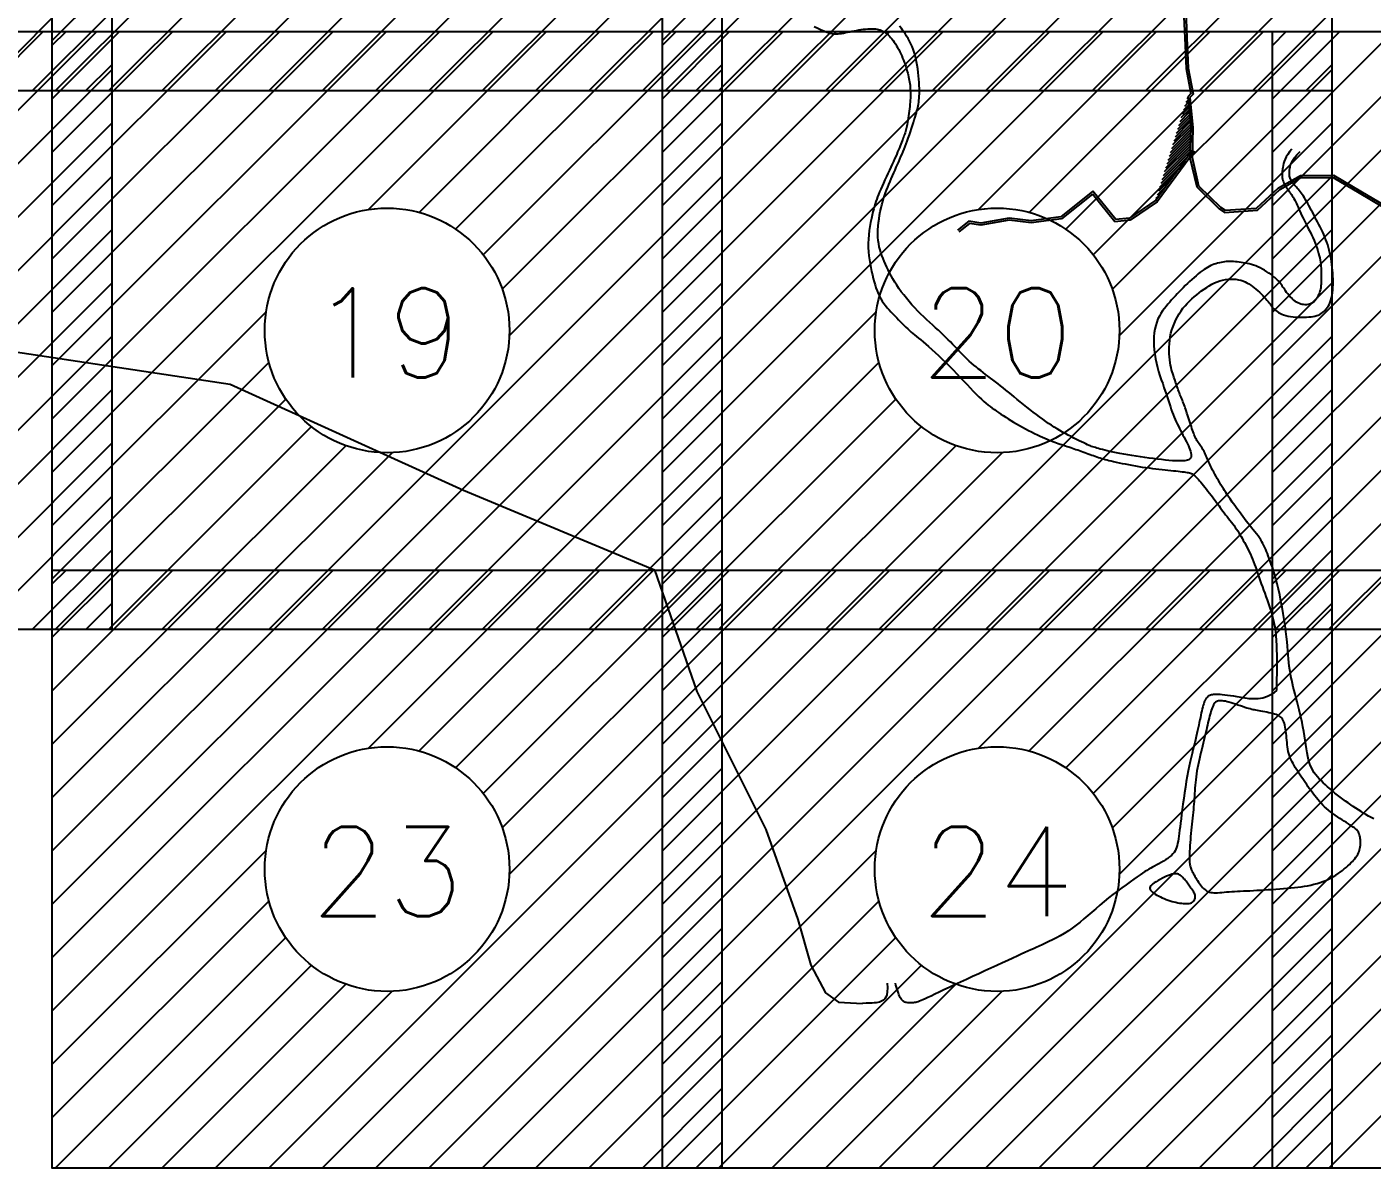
# Model space of a CAD drawing. Header units: metres. Extents: x 511708 to 512549, y 196282 to 196876.
# Drawn here: x 512455.61 to 512500.42, y 196441.9 to 196479.93 of the extents above; entities that cross this region are included whole.
import ezdxf
from ezdxf.enums import TextEntityAlignment as Align

# ---------------------------------------------------------------- set-up
doc = ezdxf.new("R2010")
doc.units = ezdxf.units.M
doc.header["$MEASUREMENT"] = 0
doc.layers.get('0').update_dxf_attribs({"linetype": 'CONTINUOUS'})
doc.layers.add('GRID', color=7, linetype='CONTINUOUS')
doc.styles.get("Standard").update_dxf_attribs({"font": 'Simplex.shx'})

msp = doc.modelspace()

# ---------------------------------------------------------------- hatches: boundary and pattern name
at = {"ltscale": 30}
h = msp.add_hatch(dxfattribs=at)
h.set_pattern_fill('LINE', color=2, scale=0.396, angle=45, style=0)
h.set_pattern_definition([(45, (510676.5057, 194362.4543), (-0.88904536, 0.88904536), [])])
edge = h.paths.add_edge_path(flags=16)
edge.add_arc((512447.286, 196487.76), 4.076, 0, 360)
h.paths.add_polyline_path([(512436.135, 196497.723), (512458.437, 196497.723), (512458.437, 196477.797), (512436.135, 196477.797)])
h = msp.add_hatch(dxfattribs=at)
h.set_pattern_fill('LINE', color=2, scale=0.396, angle=45, style=0)
h.set_pattern_definition([(45, (510696.8274, 194362.4543), (-0.88904536, 0.88904536), [])])
edge = h.paths.add_edge_path(flags=16)
edge.add_arc((512467.608, 196487.76), 4.076, 0, 360)
h.paths.add_polyline_path([(512456.457, 196497.723), (512478.759, 196497.723), (512478.759, 196477.797), (512456.457, 196477.797)])
h = msp.add_hatch(dxfattribs=at)
h.set_pattern_fill('LINE', color=2, scale=0.396, angle=45, style=0)
h.set_pattern_definition([(45, (510717.149, 194362.4543), (-0.88904536, 0.88904536), [])])
edge = h.paths.add_edge_path(flags=16)
edge.add_arc((512487.929, 196487.76), 4.076, 0, 360)
h.paths.add_polyline_path([(512476.779, 196497.723), (512499.08, 196497.723), (512499.08, 196477.797), (512476.779, 196477.797)])
h = msp.add_hatch(dxfattribs=at)
h.set_pattern_fill('LINE', color=2, scale=0.396, angle=45, style=0)
h.set_pattern_definition([(45, (510676.5057, 194344.508), (-0.88904536, 0.88904536), [])])
edge = h.paths.add_edge_path(flags=16)
edge.add_arc((512447.286, 196469.814), 4.076, 0, 360)
h.paths.add_polyline_path([(512436.135, 196479.777), (512458.437, 196479.777), (512458.437, 196459.851), (512436.135, 196459.851)])
h = msp.add_hatch(dxfattribs=at)
h.set_pattern_fill('LINE', color=2, scale=0.396, angle=45, style=0)
h.set_pattern_definition([(45, (510696.8274, 194344.508), (-0.88904536, 0.88904536), [])])
edge = h.paths.add_edge_path(flags=16)
edge.add_arc((512467.608, 196469.814), 4.076, 0, 360)
h.paths.add_polyline_path([(512456.457, 196479.777), (512478.759, 196479.777), (512478.759, 196459.851), (512456.457, 196459.851)])
h = msp.add_hatch(dxfattribs=at)
h.set_pattern_fill('LINE', color=2, scale=0.396, angle=45, style=0)
h.set_pattern_definition([(45, (510717.149, 194344.508), (-0.88904536, 0.88904536), [])])
edge = h.paths.add_edge_path(flags=16)
edge.add_arc((512487.929, 196469.814), 4.076, 0, 360)
h.paths.add_polyline_path([(512476.779, 196479.777), (512499.08, 196479.777), (512499.08, 196459.851), (512476.779, 196459.851)])
h = msp.add_hatch(dxfattribs=at)
h.set_pattern_fill('LINE', color=2, scale=0.396, angle=45, style=0)
h.set_pattern_definition([(45, (510737.4706, 194344.508), (-0.88904536, 0.88904536), [])])
edge = h.paths.add_edge_path(flags=16)
edge.add_arc((512508.251, 196469.814), 4.076, 0, 360)
h.paths.add_polyline_path([(512497.1, 196479.777), (512519.402, 196479.777), (512519.402, 196459.851), (512497.1, 196459.851)])
h = msp.add_hatch(dxfattribs=at)
h.set_pattern_fill('LINE', color=3, scale=0.0198, angle=45, style=0)
h.set_pattern_definition([(45, (510615.54085, 194398.34667), (-0.0444522678, 0.0444522678), [])])
edge = h.paths.add_edge_path()
edge.add_line((512494.278, 196477.598), (512494.385, 196476.572))
edge.add_line((512494.385, 196476.572), (512494.354, 196475.568))
edge.add_line((512494.447, 196475.828), (512493.215, 196474.151))
h = msp.add_hatch(dxfattribs=at)
h.set_pattern_fill('LINE', color=2, scale=0.396, angle=45, style=0)
h.set_pattern_definition([(45, (510696.8274, 194326.5618), (-0.88904536, 0.88904536), [])])
edge = h.paths.add_edge_path(flags=16)
edge.add_arc((512467.608, 196451.868), 4.076, 0, 360)
h.paths.add_polyline_path([(512456.457, 196461.831), (512478.759, 196461.831), (512478.759, 196441.905), (512456.457, 196441.905)])
h = msp.add_hatch(dxfattribs=at)
h.set_pattern_fill('LINE', color=2, scale=0.396, angle=45, style=0)
h.set_pattern_definition([(45, (510717.149, 194326.5618), (-0.88904536, 0.88904536), [])])
edge = h.paths.add_edge_path(flags=16)
edge.add_arc((512487.929, 196451.868), 4.076, 0, 360)
h.paths.add_polyline_path([(512476.779, 196461.831), (512499.08, 196461.831), (512499.08, 196441.905), (512476.779, 196441.905)])
h = msp.add_hatch(dxfattribs=at)
h.set_pattern_fill('LINE', color=2, scale=0.396, angle=45, style=0)
h.set_pattern_definition([(45, (510737.4706, 194326.5618), (-0.88904536, 0.88904536), [])])
edge = h.paths.add_edge_path(flags=16)
edge.add_arc((512508.251, 196451.868), 4.076, 0, 360)
h.paths.add_polyline_path([(512497.1, 196461.831), (512519.402, 196461.831), (512519.402, 196441.905), (512497.1, 196441.905)])

# ---------------------------------------------------------------- linework, layer by layer
at = {"color": 3}
for p, q in [((512494.142, 196480.497), (512494.184, 196479.559)), ((512494.211, 196480.501), (512494.254, 196479.562)), ((512494.184, 196479.559), (512494.227, 196478.543)), ((512494.254, 196479.562), (512494.296, 196478.551)), ((512494.227, 196478.543), (512494.385, 196477.705)), ((512494.296, 196478.551), (512494.46, 196477.682)), ((512494.385, 196477.705), (512494.278, 196477.598)), ((512494.278, 196477.598), (512494.385, 196476.572)), ((512494.46, 196477.682), (512494.351, 196477.573)), ((512494.351, 196477.573), (512494.454, 196476.575)), ((512494.385, 196476.572), (512494.354, 196475.568)), ((512494.454, 196476.575), (512494.424, 196475.575)), ((512494.447, 196475.828, 0.04), (512493.215, 196474.151, 0.04)), ((512494.503, 196475.787, 0.04), (512493.264, 196474.101, 0.04)), ((512494.354, 196475.568), (512494.579, 196474.596)), ((512494.424, 196475.575), (512494.642, 196474.631)), ((512497.305, 196474.567), (512498.03, 196474.981)), ((512497.347, 196474.511), (512498.073, 196474.926)), ((512498.03, 196474.981), (512499.14, 196474.985)), ((512498.03, 196474.912), (512499.121, 196474.916)), ((512498.338, 196475.158), (512498.338, 196475.158)), ((512498.372, 196475.098), (512498.372, 196475.098)), ((512499.121, 196474.916), (512499.994, 196474.401)), ((512499.14, 196474.985), (512500.029, 196474.46)), ((512491.118, 196474.456, 0.04), (512490.048, 196473.598, 0.04)), ((512491.108, 196474.359, 0.04), (512490.077, 196473.532, 0.04)), ((512491.853, 196473.433, 0.04), (512491.108, 196474.359, 0.04)), ((512491.883, 196473.506, 0.04), (512491.118, 196474.456, 0.04)), ((512494.579, 196474.596), (512495.327, 196473.868)), ((512494.642, 196474.631), (512495.371, 196473.922)), ((512496.574, 196473.894), (512497.305, 196474.567)), ((512496.603, 196473.827), (512497.347, 196474.511)), ((512499.994, 196474.401), (512500.807, 196473.916)), ((512500.029, 196474.46), (512500.843, 196473.976)), ((512493.215, 196474.151, 0.04), (512492.339, 196473.56, 0.04)), ((512493.264, 196474.101, 0.04), (512492.364, 196473.493, 0.04)), ((512495.327, 196473.868), (512495.503, 196473.748)), ((512495.371, 196473.922), (512495.522, 196473.819)), ((512495.522, 196473.819), (512496.574, 196473.894)), ((512486.984, 196473.451, 0.04), (512486.615, 196473.159, 0.04)), ((512487.386, 196473.394, 0.04), (512486.984, 196473.451, 0.04)), ((512488.332, 196473.555, 0.04), (512487.386, 196473.394, 0.04)), ((512488.334, 196473.485, 0.04), (512487.387, 196473.324, 0.04)), ((512489.062, 196473.468, 0.04), (512488.332, 196473.555, 0.04)), ((512489.062, 196473.398, 0.04), (512488.334, 196473.485, 0.04)), ((512490.048, 196473.598, 0.04), (512489.062, 196473.468, 0.04)), ((512490.077, 196473.532, 0.04), (512489.062, 196473.398, 0.04)), ((512492.364, 196473.493, 0.04), (512491.853, 196473.433, 0.04)), ((512492.339, 196473.56, 0.04), (512491.883, 196473.506, 0.04)), ((512495.503, 196473.748), (512496.603, 196473.827)), ((512487.004, 196473.378, 0.04), (512486.658, 196473.104, 0.04)), ((512487.387, 196473.324, 0.04), (512487.004, 196473.378, 0.04))]:
    msp.add_line(p, q, dxfattribs=at)
at = {"color": 5, "linetype": 'Continuous', "lineweight": -3}
for points in [[(512436.135, 196497.723), (512458.437, 196497.723), (512458.437, 196477.797), (512436.135, 196477.797)], [(512456.457, 196497.723), (512478.759, 196497.723), (512478.759, 196477.797), (512456.457, 196477.797)], [(512476.779, 196497.723), (512499.08, 196497.723), (512499.08, 196477.797), (512476.779, 196477.797)], [(512436.135, 196479.777), (512458.437, 196479.777), (512458.437, 196459.851), (512436.135, 196459.851)], [(512456.457, 196479.777), (512478.759, 196479.777), (512478.759, 196459.851), (512456.457, 196459.851)], [(512476.779, 196479.777), (512499.08, 196479.777), (512499.08, 196459.851), (512476.779, 196459.851)], [(512497.1, 196479.777), (512519.402, 196479.777), (512519.402, 196459.851), (512497.1, 196459.851)], [(512456.457, 196461.831), (512478.759, 196461.831), (512478.759, 196441.905), (512456.457, 196441.905)], [(512476.779, 196461.831), (512499.08, 196461.831), (512499.08, 196441.905), (512476.779, 196441.905)], [(512497.1, 196461.831), (512519.402, 196461.831), (512519.402, 196441.905), (512497.1, 196441.905)]]:
    msp.add_lwpolyline(points, close=True, dxfattribs=at)
at = {"color": 42, "ltscale": 30}
for points in [[(512481.837, 196479.947), (512481.96, 196479.886), (512482.066, 196479.836), (512482.157, 196479.797), (512482.236, 196479.767), (512482.306, 196479.743), (512482.368, 196479.725), (512482.426, 196479.712), (512482.48, 196479.703), (512482.531, 196479.698), (512482.582, 196479.697), (512482.634, 196479.7), (512482.688, 196479.706), (512482.745, 196479.714), (512482.808, 196479.725), (512482.875, 196479.738), (512482.946, 196479.752), (512483.02, 196479.767), (512483.095, 196479.783), (512483.172, 196479.798), (512483.249, 196479.813), (512483.326, 196479.827), (512483.402, 196479.839), (512483.476, 196479.849), (512483.548, 196479.857), (512483.619, 196479.863), (512483.687, 196479.867), (512483.752, 196479.868), (512483.815, 196479.866), (512483.874, 196479.861), (512483.93, 196479.853), (512483.983, 196479.842), (512484.033, 196479.827), (512484.081, 196479.808), (512484.127, 196479.787), (512484.172, 196479.761), (512484.215, 196479.732), (512484.258, 196479.699), (512484.3, 196479.662), (512484.341, 196479.621), (512484.382, 196479.577), (512484.423, 196479.529), (512484.463, 196479.478), (512484.502, 196479.423), (512484.54, 196479.365), (512484.578, 196479.303), (512484.615, 196479.238), (512484.651, 196479.171), (512484.686, 196479.102), (512484.719, 196479.031), (512484.751, 196478.961), (512484.782, 196478.89), (512484.81, 196478.821), (512484.836, 196478.753), (512484.861, 196478.687), (512484.883, 196478.623), (512484.903, 196478.562), (512484.921, 196478.501), (512484.938, 196478.442), (512484.954, 196478.384), (512484.968, 196478.327), (512484.98, 196478.27), (512484.992, 196478.213), (512485.003, 196478.156), (512485.012, 196478.098), (512485.021, 196478.041), (512485.028, 196477.983), (512485.034, 196477.925), (512485.038, 196477.866), (512485.041, 196477.806), (512485.043, 196477.745), (512485.043, 196477.684), (512485.042, 196477.621), (512485.04, 196477.556), (512485.036, 196477.49), (512485.031, 196477.421), (512485.025, 196477.35), (512485.017, 196477.276), (512485.009, 196477.199), (512484.999, 196477.121), (512484.989, 196477.041), (512484.977, 196476.963), (512484.966, 196476.886), (512484.954, 196476.813), (512484.942, 196476.744), (512484.931, 196476.681), (512484.92, 196476.624), (512484.909, 196476.573), (512484.898, 196476.527), (512484.886, 196476.484), (512484.875, 196476.443), (512484.863, 196476.403), (512484.85, 196476.363), (512484.835, 196476.323), (512484.82, 196476.28), (512484.804, 196476.234), (512484.786, 196476.186), (512484.766, 196476.135), (512484.745, 196476.081), (512484.723, 196476.025), (512484.699, 196475.965), (512484.673, 196475.902), (512484.645, 196475.836), (512484.615, 196475.766), (512484.584, 196475.692), (512484.55, 196475.614), (512484.513, 196475.532), (512484.475, 196475.445), (512484.433, 196475.353), (512484.389, 196475.256), (512484.342, 196475.154), (512484.294, 196475.048), (512484.244, 196474.94), (512484.194, 196474.831), (512484.146, 196474.724), (512484.099, 196474.62), (512484.055, 196474.521), (512484.014, 196474.429), (512483.978, 196474.344), (512483.946, 196474.264), (512483.917, 196474.188), (512483.891, 196474.113), (512483.866, 196474.036), (512483.842, 196473.954), (512483.818, 196473.866), (512483.794, 196473.769), (512483.768, 196473.661), (512483.742, 196473.543), (512483.716, 196473.417), (512483.693, 196473.283), (512483.672, 196473.145), (512483.655, 196473.004), (512483.644, 196472.861), (512483.638, 196472.718), (512483.639, 196472.577), (512483.646, 196472.437), (512483.659, 196472.3), (512483.676, 196472.166), (512483.698, 196472.035), (512483.722, 196471.908), (512483.748, 196471.784), (512483.775, 196471.665), (512483.803, 196471.55), (512483.832, 196471.44), (512483.862, 196471.334), (512483.894, 196471.232), (512483.929, 196471.135), (512483.967, 196471.042), (512484.008, 196470.954), (512484.053, 196470.87), (512484.102, 196470.79), (512484.155, 196470.714), (512484.211, 196470.641), (512484.27, 196470.57), (512484.331, 196470.502), (512484.394, 196470.435), (512484.457, 196470.369), (512484.521, 196470.303), (512484.584, 196470.237), (512484.646, 196470.172), (512484.708, 196470.107), (512484.77, 196470.044), (512484.831, 196469.982), (512484.891, 196469.922), (512484.95, 196469.865), (512485.008, 196469.812), (512485.065, 196469.761), (512485.123, 196469.713), (512485.182, 196469.664), (512485.245, 196469.614), (512485.311, 196469.561), (512485.383, 196469.502), (512485.463, 196469.437), (512485.55, 196469.362), (512485.647, 196469.278), (512485.751, 196469.185), (512485.862, 196469.083), (512485.979, 196468.975), (512486.099, 196468.861), (512486.221, 196468.743), (512486.344, 196468.621), (512486.466, 196468.498), (512486.586, 196468.374), (512486.703, 196468.251), (512486.817, 196468.129), (512486.928, 196468.012), (512487.033, 196467.899), (512487.134, 196467.792), (512487.23, 196467.693), (512487.32, 196467.603), (512487.404, 196467.523), (512487.483, 196467.451), (512487.558, 196467.387), (512487.629, 196467.329), (512487.699, 196467.276), (512487.768, 196467.226), (512487.837, 196467.177), (512487.907, 196467.129), (512487.98, 196467.08), (512488.055, 196467.029), (512488.134, 196466.978), (512488.215, 196466.925), (512488.299, 196466.872), (512488.387, 196466.818), (512488.478, 196466.763), (512488.572, 196466.707), (512488.671, 196466.651), (512488.772, 196466.595), (512488.874, 196466.539), (512488.976, 196466.485), (512489.077, 196466.433), (512489.175, 196466.383), (512489.27, 196466.336), (512489.359, 196466.294), (512489.442, 196466.255), (512489.519, 196466.221), (512489.592, 196466.19), (512489.66, 196466.162), (512489.725, 196466.136), (512489.787, 196466.113), (512489.848, 196466.091), (512489.908, 196466.07), (512489.967, 196466.05), (512490.026, 196466.03), (512490.086, 196466.01), (512490.145, 196465.991), (512490.204, 196465.971), (512490.263, 196465.952), (512490.321, 196465.933), (512490.38, 196465.913), (512490.439, 196465.893), (512490.497, 196465.873), (512490.556, 196465.852), (512490.615, 196465.832), (512490.673, 196465.811), (512490.732, 196465.79), (512490.79, 196465.769), (512490.849, 196465.748), (512490.907, 196465.726), (512490.966, 196465.706), (512491.024, 196465.685), (512491.081, 196465.664), (512491.139, 196465.644), (512491.195, 196465.625), (512491.251, 196465.606), (512491.306, 196465.587), (512491.36, 196465.57), (512491.414, 196465.553), (512491.47, 196465.536), (512491.528, 196465.52), (512491.59, 196465.503), (512491.656, 196465.486), (512491.729, 196465.468), (512491.808, 196465.449), (512491.896, 196465.429), (512491.991, 196465.408), (512492.092, 196465.387), (512492.198, 196465.365), (512492.308, 196465.343), (512492.421, 196465.322), (512492.536, 196465.302), (512492.651, 196465.282), (512492.766, 196465.264), (512492.88, 196465.248), (512492.993, 196465.232), (512493.105, 196465.218), (512493.214, 196465.205), (512493.32, 196465.192), (512493.424, 196465.181), (512493.524, 196465.17), (512493.62, 196465.16), (512493.713, 196465.15), (512493.8, 196465.141), (512493.883, 196465.132), (512493.96, 196465.124), (512494.032, 196465.116), (512494.097, 196465.108), (512494.157, 196465.101), (512494.21, 196465.093), (512494.257, 196465.086), (512494.298, 196465.078), (512494.336, 196465.069), (512494.37, 196465.059), (512494.401, 196465.047), (512494.43, 196465.033), (512494.458, 196465.016), (512494.485, 196464.997), (512494.513, 196464.974), (512494.541, 196464.949), (512494.571, 196464.919), (512494.602, 196464.885), (512494.636, 196464.847), (512494.672, 196464.805), (512494.712, 196464.758), (512494.756, 196464.705), (512494.803, 196464.649), (512494.852, 196464.589), (512494.903, 196464.526), (512494.954, 196464.462), (512495.005, 196464.397), (512495.056, 196464.332), (512495.104, 196464.268), (512495.151, 196464.206), (512495.195, 196464.146), (512495.238, 196464.087), (512495.28, 196464.028), (512495.321, 196463.97), (512495.363, 196463.912), (512495.406, 196463.854), (512495.45, 196463.795), (512495.495, 196463.736), (512495.542, 196463.675), (512495.59, 196463.614), (512495.638, 196463.553), (512495.685, 196463.492), (512495.732, 196463.431), (512495.778, 196463.37), (512495.822, 196463.311), (512495.864, 196463.252), (512495.905, 196463.194), (512495.943, 196463.135), (512495.981, 196463.076), (512496.018, 196463.015), (512496.055, 196462.953), (512496.093, 196462.889), (512496.131, 196462.821), (512496.169, 196462.75), (512496.209, 196462.676), (512496.249, 196462.599), (512496.288, 196462.52), (512496.328, 196462.439), (512496.366, 196462.357), (512496.403, 196462.274), (512496.438, 196462.19), (512496.472, 196462.106), (512496.503, 196462.021), (512496.534, 196461.936), (512496.565, 196461.848), (512496.595, 196461.759), (512496.626, 196461.668), (512496.658, 196461.573), (512496.692, 196461.475), (512496.728, 196461.374), (512496.766, 196461.269), (512496.804, 196461.163), (512496.843, 196461.056), (512496.882, 196460.948), (512496.92, 196460.842), (512496.957, 196460.739), (512496.991, 196460.638), (512497.023, 196460.541), (512497.053, 196460.447), (512497.079, 196460.357), (512497.104, 196460.269), (512497.126, 196460.183), (512497.145, 196460.099), (512497.162, 196460.016), (512497.177, 196459.934), (512497.19, 196459.852), (512497.201, 196459.77), (512497.21, 196459.688), (512497.217, 196459.606), (512497.223, 196459.525), (512497.228, 196459.445), (512497.232, 196459.364), (512497.236, 196459.285), (512497.239, 196459.206), (512497.241, 196459.127), (512497.243, 196459.05), (512497.245, 196458.972), (512497.246, 196458.896), (512497.247, 196458.819), (512497.247, 196458.744), (512497.247, 196458.669), (512497.246, 196458.593), (512497.245, 196458.515), (512497.244, 196458.432), (512497.242, 196458.34), (512497.241, 196458.235), (512497.24, 196458.116), (512497.239, 196457.978), (512497.239, 196457.82)], [(512497.746, 196475.856), (512497.671, 196475.766), (512497.61, 196475.68), (512497.561, 196475.599), (512497.524, 196475.522), (512497.495, 196475.448), (512497.473, 196475.378), (512497.457, 196475.31), (512497.445, 196475.246), (512497.436, 196475.184), (512497.429, 196475.124), (512497.425, 196475.066), (512497.423, 196475.011), (512497.425, 196474.958), (512497.429, 196474.906), (512497.438, 196474.857), (512497.45, 196474.809), (512497.465, 196474.762), (512497.484, 196474.718), (512497.506, 196474.674), (512497.531, 196474.631), (512497.557, 196474.59), (512497.585, 196474.548), (512497.613, 196474.508), (512497.642, 196474.467), (512497.672, 196474.426), (512497.701, 196474.385), (512497.73, 196474.343), (512497.759, 196474.3), (512497.788, 196474.255), (512497.816, 196474.208), (512497.844, 196474.158), (512497.872, 196474.106), (512497.9, 196474.049), (512497.927, 196473.99), (512497.955, 196473.927), (512497.985, 196473.86), (512498.016, 196473.789), (512498.049, 196473.715), (512498.085, 196473.636), (512498.123, 196473.554), (512498.166, 196473.468), (512498.211, 196473.378), (512498.258, 196473.286), (512498.305, 196473.192), (512498.353, 196473.097), (512498.399, 196473.002), (512498.444, 196472.908), (512498.486, 196472.815), (512498.524, 196472.724), (512498.558, 196472.635), (512498.589, 196472.548), (512498.616, 196472.464), (512498.639, 196472.383), (512498.66, 196472.305), (512498.677, 196472.229), (512498.691, 196472.156), (512498.702, 196472.087), (512498.71, 196472.02), (512498.716, 196471.956), (512498.72, 196471.893), (512498.722, 196471.832), (512498.724, 196471.772), (512498.725, 196471.712), (512498.726, 196471.653), (512498.727, 196471.594), (512498.727, 196471.534), (512498.727, 196471.475), (512498.725, 196471.415), (512498.722, 196471.356), (512498.717, 196471.297), (512498.709, 196471.238), (512498.698, 196471.179), (512498.683, 196471.121), (512498.664, 196471.064), (512498.643, 196471.009), (512498.618, 196470.956), (512498.59, 196470.906), (512498.559, 196470.86), (512498.526, 196470.818), (512498.49, 196470.781), (512498.451, 196470.75), (512498.41, 196470.724), (512498.368, 196470.704), (512498.324, 196470.688), (512498.279, 196470.678), (512498.232, 196470.673), (512498.186, 196470.672), (512498.139, 196470.675), (512498.092, 196470.683), (512498.045, 196470.695), (512497.998, 196470.711), (512497.952, 196470.732), (512497.906, 196470.756), (512497.86, 196470.785), (512497.816, 196470.818), (512497.773, 196470.855), (512497.73, 196470.896), (512497.689, 196470.94), (512497.649, 196470.986), (512497.611, 196471.034), (512497.574, 196471.082), (512497.54, 196471.13), (512497.508, 196471.176), (512497.478, 196471.22), (512497.451, 196471.262), (512497.425, 196471.301), (512497.399, 196471.339), (512497.372, 196471.377), (512497.342, 196471.414), (512497.309, 196471.452), (512497.271, 196471.492), (512497.227, 196471.534), (512497.175, 196471.579), (512497.117, 196471.627), (512497.054, 196471.676), (512496.986, 196471.724), (512496.915, 196471.772), (512496.841, 196471.818), (512496.766, 196471.861), (512496.691, 196471.9), (512496.617, 196471.934), (512496.544, 196471.963), (512496.471, 196471.989), (512496.4, 196472.01), (512496.329, 196472.029), (512496.259, 196472.045), (512496.191, 196472.059), (512496.124, 196472.071), (512496.058, 196472.082), (512495.993, 196472.091), (512495.929, 196472.099), (512495.866, 196472.105), (512495.804, 196472.11), (512495.743, 196472.112), (512495.683, 196472.113), (512495.623, 196472.112), (512495.564, 196472.108), (512495.505, 196472.102), (512495.447, 196472.094), (512495.389, 196472.084), (512495.332, 196472.071), (512495.275, 196472.056), (512495.219, 196472.039), (512495.163, 196472.02), (512495.108, 196471.999), (512495.053, 196471.974), (512494.997, 196471.947), (512494.94, 196471.917), (512494.883, 196471.882), (512494.823, 196471.843), (512494.761, 196471.8), (512494.697, 196471.752), (512494.629, 196471.698), (512494.56, 196471.64), (512494.488, 196471.578), (512494.416, 196471.512), (512494.343, 196471.445), (512494.27, 196471.376), (512494.198, 196471.307), (512494.128, 196471.237), (512494.06, 196471.169), (512493.994, 196471.101), (512493.929, 196471.034), (512493.866, 196470.966), (512493.804, 196470.898), (512493.743, 196470.83), (512493.682, 196470.761), (512493.621, 196470.69), (512493.56, 196470.618), (512493.5, 196470.543), (512493.441, 196470.464), (512493.386, 196470.381), (512493.334, 196470.292), (512493.287, 196470.197), (512493.246, 196470.094), (512493.211, 196469.983), (512493.184, 196469.862), (512493.165, 196469.733), (512493.153, 196469.598), (512493.148, 196469.457), (512493.151, 196469.313), (512493.161, 196469.166), (512493.178, 196469.019), (512493.202, 196468.871), (512493.233, 196468.726), (512493.269, 196468.583), (512493.31, 196468.442), (512493.353, 196468.305), (512493.398, 196468.171), (512493.444, 196468.042), (512493.488, 196467.917), (512493.53, 196467.797), (512493.569, 196467.683), (512493.605, 196467.573), (512493.638, 196467.468), (512493.67, 196467.368), (512493.701, 196467.273), (512493.731, 196467.181), (512493.761, 196467.093), (512493.792, 196467.009), (512493.825, 196466.928), (512493.859, 196466.85), (512493.894, 196466.774), (512493.93, 196466.7), (512493.967, 196466.626), (512494.004, 196466.553), (512494.043, 196466.48), (512494.082, 196466.406), (512494.121, 196466.331), (512494.16, 196466.256), (512494.198, 196466.181), (512494.234, 196466.108), (512494.268, 196466.036), (512494.3, 196465.968), (512494.327, 196465.904), (512494.351, 196465.844), (512494.369, 196465.79), (512494.383, 196465.742), (512494.392, 196465.698), (512494.396, 196465.659), (512494.394, 196465.625), (512494.388, 196465.594), (512494.376, 196465.567), (512494.359, 196465.544), (512494.337, 196465.523), (512494.309, 196465.506), (512494.273, 196465.492), (512494.23, 196465.48), (512494.179, 196465.472), (512494.118, 196465.467), (512494.047, 196465.465), (512493.965, 196465.466), (512493.872, 196465.47), (512493.768, 196465.476), (512493.654, 196465.486), (512493.533, 196465.497), (512493.405, 196465.511), (512493.27, 196465.527), (512493.132, 196465.544), (512492.99, 196465.563), (512492.846, 196465.583), (512492.702, 196465.604), (512492.558, 196465.626), (512492.417, 196465.649), (512492.279, 196465.672), (512492.146, 196465.695), (512492.019, 196465.718), (512491.901, 196465.741), (512491.79, 196465.763), (512491.689, 196465.785), (512491.597, 196465.806), (512491.512, 196465.827), (512491.436, 196465.846), (512491.367, 196465.864), (512491.305, 196465.881), (512491.251, 196465.896), (512491.202, 196465.91), (512491.159, 196465.923), (512491.118, 196465.937), (512491.078, 196465.951), (512491.037, 196465.967), (512490.992, 196465.985), (512490.942, 196466.007), (512490.884, 196466.034), (512490.818, 196466.065), (512490.743, 196466.101), (512490.662, 196466.141), (512490.576, 196466.184), (512490.485, 196466.23), (512490.392, 196466.278), (512490.298, 196466.328), (512490.204, 196466.379), (512490.111, 196466.431), (512490.019, 196466.484), (512489.927, 196466.539), (512489.834, 196466.595), (512489.741, 196466.655), (512489.646, 196466.718), (512489.549, 196466.784), (512489.449, 196466.855), (512489.346, 196466.931), (512489.24, 196467.011), (512489.132, 196467.093), (512489.024, 196467.178), (512488.915, 196467.264), (512488.808, 196467.35), (512488.702, 196467.435), (512488.6, 196467.519), (512488.501, 196467.6), (512488.405, 196467.678), (512488.312, 196467.754), (512488.221, 196467.828), (512488.133, 196467.899), (512488.046, 196467.969), (512487.96, 196468.036), (512487.876, 196468.102), (512487.791, 196468.166), (512487.708, 196468.229), (512487.625, 196468.291), (512487.543, 196468.352), (512487.462, 196468.413), (512487.382, 196468.475), (512487.303, 196468.537), (512487.226, 196468.599), (512487.15, 196468.663), (512487.076, 196468.728), (512487.003, 196468.794), (512486.932, 196468.862), (512486.861, 196468.93), (512486.791, 196468.999), (512486.722, 196469.069), (512486.653, 196469.139), (512486.585, 196469.21), (512486.517, 196469.283), (512486.447, 196469.356), (512486.376, 196469.43), (512486.303, 196469.505), (512486.226, 196469.582), (512486.147, 196469.66), (512486.063, 196469.74), (512485.974, 196469.822), (512485.881, 196469.905), (512485.786, 196469.991), (512485.687, 196470.079), (512485.587, 196470.17), (512485.487, 196470.263), (512485.386, 196470.36), (512485.286, 196470.46), (512485.188, 196470.563), (512485.092, 196470.669), (512484.998, 196470.777), (512484.908, 196470.886), (512484.821, 196470.996), (512484.738, 196471.106), (512484.66, 196471.215), (512484.587, 196471.322), (512484.52, 196471.428), (512484.458, 196471.531), (512484.401, 196471.632), (512484.348, 196471.732), (512484.299, 196471.83), (512484.253, 196471.927), (512484.21, 196472.024), (512484.169, 196472.119), (512484.13, 196472.214), (512484.094, 196472.309), (512484.06, 196472.404), (512484.031, 196472.502), (512484.005, 196472.602), (512483.984, 196472.705), (512483.968, 196472.813), (512483.959, 196472.925), (512483.955, 196473.042), (512483.958, 196473.163), (512483.966, 196473.287), (512483.978, 196473.412), (512483.995, 196473.537), (512484.014, 196473.66), (512484.037, 196473.78), (512484.062, 196473.895), (512484.089, 196474.005), (512484.118, 196474.109), (512484.148, 196474.209), (512484.179, 196474.305), (512484.213, 196474.4), (512484.248, 196474.493), (512484.284, 196474.586), (512484.322, 196474.68), (512484.362, 196474.775), (512484.403, 196474.871), (512484.445, 196474.968), (512484.487, 196475.064), (512484.529, 196475.16), (512484.571, 196475.254), (512484.612, 196475.346), (512484.652, 196475.436), (512484.69, 196475.522), (512484.727, 196475.606), (512484.763, 196475.69), (512484.798, 196475.773), (512484.833, 196475.857), (512484.867, 196475.943), (512484.901, 196476.033), (512484.936, 196476.127), (512484.971, 196476.227), (512485.006, 196476.33), (512485.041, 196476.434), (512485.075, 196476.539), (512485.108, 196476.642), (512485.14, 196476.741), (512485.169, 196476.834), (512485.196, 196476.92), (512485.219, 196476.997), (512485.24, 196477.066), (512485.259, 196477.13), (512485.274, 196477.189), (512485.288, 196477.246), (512485.3, 196477.302), (512485.31, 196477.359), (512485.319, 196477.418), (512485.327, 196477.482), (512485.333, 196477.551), (512485.337, 196477.625), (512485.34, 196477.703), (512485.341, 196477.788), (512485.34, 196477.878), (512485.337, 196477.974), (512485.332, 196478.076), (512485.324, 196478.185), (512485.314, 196478.298), (512485.301, 196478.414), (512485.286, 196478.533), (512485.268, 196478.651), (512485.247, 196478.767), (512485.223, 196478.881), (512485.196, 196478.989), (512485.166, 196479.092), (512485.133, 196479.188), (512485.096, 196479.281), (512485.056, 196479.369), (512485.013, 196479.455), (512484.966, 196479.538), (512484.916, 196479.621), (512484.862, 196479.704), (512484.804, 196479.787), (512484.741, 196479.871), (512484.675, 196479.955)], [(512500.474, 196453.539), (512500.387, 196453.586), (512500.301, 196453.634), (512500.217, 196453.682), (512500.134, 196453.732), (512500.051, 196453.784), (512499.966, 196453.838), (512499.881, 196453.893), (512499.794, 196453.951), (512499.707, 196454.011), (512499.619, 196454.072), (512499.531, 196454.135), (512499.443, 196454.2), (512499.356, 196454.265), (512499.269, 196454.332), (512499.184, 196454.401), (512499.1, 196454.47), (512499.019, 196454.539), (512498.94, 196454.608), (512498.864, 196454.678), (512498.791, 196454.746), (512498.723, 196454.814), (512498.659, 196454.88), (512498.6, 196454.946), (512498.545, 196455.011), (512498.495, 196455.079), (512498.45, 196455.149), (512498.408, 196455.226), (512498.37, 196455.309), (512498.336, 196455.401), (512498.306, 196455.504), (512498.278, 196455.618), (512498.254, 196455.742), (512498.23, 196455.875), (512498.208, 196456.015), (512498.187, 196456.16), (512498.164, 196456.308), (512498.141, 196456.456), (512498.115, 196456.605), (512498.087, 196456.751), (512498.056, 196456.894), (512498.024, 196457.035), (512497.991, 196457.173), (512497.957, 196457.308), (512497.922, 196457.44), (512497.889, 196457.568), (512497.856, 196457.693), (512497.825, 196457.815), (512497.795, 196457.933), (512497.767, 196458.05), (512497.742, 196458.165), (512497.718, 196458.28), (512497.697, 196458.396), (512497.678, 196458.512), (512497.662, 196458.63), (512497.649, 196458.751), (512497.637, 196458.876), (512497.627, 196459.007), (512497.616, 196459.144), (512497.604, 196459.29), (512497.59, 196459.445), (512497.573, 196459.61), (512497.551, 196459.788), (512497.525, 196459.979), (512497.495, 196460.179), (512497.46, 196460.385), (512497.423, 196460.594), (512497.384, 196460.8), (512497.343, 196461.001), (512497.301, 196461.192), (512497.26, 196461.369), (512497.218, 196461.53), (512497.178, 196461.676), (512497.138, 196461.807), (512497.1, 196461.926), (512497.063, 196462.033), (512497.028, 196462.13), (512496.994, 196462.22), (512496.962, 196462.302), (512496.932, 196462.379), (512496.904, 196462.451), (512496.875, 196462.52), (512496.846, 196462.586), (512496.816, 196462.65), (512496.784, 196462.713), (512496.749, 196462.775), (512496.711, 196462.838), (512496.668, 196462.902), (512496.621, 196462.967), (512496.571, 196463.033), (512496.518, 196463.101), (512496.462, 196463.17), (512496.405, 196463.241), (512496.347, 196463.314), (512496.288, 196463.388), (512496.228, 196463.464), (512496.169, 196463.541), (512496.111, 196463.619), (512496.054, 196463.695), (512495.998, 196463.77), (512495.945, 196463.843), (512495.895, 196463.913), (512495.848, 196463.978), (512495.804, 196464.039), (512495.763, 196464.096), (512495.725, 196464.151), (512495.688, 196464.204), (512495.652, 196464.255), (512495.617, 196464.308), (512495.581, 196464.361), (512495.544, 196464.417), (512495.506, 196464.477), (512495.467, 196464.539), (512495.426, 196464.604), (512495.385, 196464.671), (512495.344, 196464.74), (512495.303, 196464.81), (512495.262, 196464.881), (512495.221, 196464.952), (512495.182, 196465.024), (512495.144, 196465.095), (512495.108, 196465.165), (512495.073, 196465.233), (512495.04, 196465.299), (512495.01, 196465.362), (512494.982, 196465.422), (512494.957, 196465.478), (512494.935, 196465.53), (512494.915, 196465.577), (512494.897, 196465.622), (512494.88, 196465.663), (512494.863, 196465.703), (512494.846, 196465.741), (512494.827, 196465.779), (512494.807, 196465.816), (512494.785, 196465.853), (512494.761, 196465.891), (512494.735, 196465.929), (512494.709, 196465.967), (512494.683, 196466.004), (512494.657, 196466.042), (512494.632, 196466.078), (512494.608, 196466.114), (512494.586, 196466.149), (512494.566, 196466.184), (512494.547, 196466.22), (512494.529, 196466.257), (512494.512, 196466.296), (512494.495, 196466.338), (512494.477, 196466.384), (512494.459, 196466.434), (512494.44, 196466.488), (512494.42, 196466.547), (512494.399, 196466.609), (512494.378, 196466.673), (512494.357, 196466.739), (512494.335, 196466.806), (512494.314, 196466.872), (512494.294, 196466.936), (512494.274, 196466.999), (512494.254, 196467.06), (512494.235, 196467.119), (512494.216, 196467.176), (512494.197, 196467.231), (512494.178, 196467.285), (512494.159, 196467.338), (512494.14, 196467.39), (512494.12, 196467.44), (512494.1, 196467.49), (512494.08, 196467.54), (512494.06, 196467.588), (512494.04, 196467.637), (512494.02, 196467.686), (512494.001, 196467.735), (512493.982, 196467.784), (512493.963, 196467.834), (512493.945, 196467.884), (512493.927, 196467.935), (512493.91, 196467.987), (512493.892, 196468.04), (512493.874, 196468.093), (512493.856, 196468.147), (512493.838, 196468.202), (512493.819, 196468.258), (512493.8, 196468.315), (512493.78, 196468.375), (512493.761, 196468.438), (512493.743, 196468.506), (512493.726, 196468.578), (512493.709, 196468.656), (512493.695, 196468.741), (512493.682, 196468.833), (512493.672, 196468.932), (512493.664, 196469.036), (512493.661, 196469.144), (512493.662, 196469.256), (512493.668, 196469.371), (512493.679, 196469.487), (512493.697, 196469.603), (512493.721, 196469.719), (512493.752, 196469.834), (512493.79, 196469.947), (512493.833, 196470.058), (512493.881, 196470.165), (512493.934, 196470.269), (512493.992, 196470.369), (512494.055, 196470.464), (512494.121, 196470.553), (512494.19, 196470.638), (512494.263, 196470.718), (512494.339, 196470.794), (512494.416, 196470.866), (512494.496, 196470.935), (512494.577, 196471.002), (512494.66, 196471.067), (512494.743, 196471.131), (512494.827, 196471.192), (512494.912, 196471.25), (512494.998, 196471.305), (512495.085, 196471.355), (512495.173, 196471.399), (512495.262, 196471.438), (512495.351, 196471.47), (512495.442, 196471.495), (512495.533, 196471.513), (512495.623, 196471.523), (512495.712, 196471.527), (512495.8, 196471.525), (512495.885, 196471.518), (512495.967, 196471.504), (512496.045, 196471.486), (512496.118, 196471.463), (512496.187, 196471.435), (512496.253, 196471.403), (512496.316, 196471.367), (512496.377, 196471.327), (512496.436, 196471.284), (512496.495, 196471.238), (512496.552, 196471.189), (512496.61, 196471.138), (512496.667, 196471.085), (512496.723, 196471.031), (512496.777, 196470.978), (512496.828, 196470.925), (512496.876, 196470.873), (512496.919, 196470.824), (512496.958, 196470.779), (512496.991, 196470.737), (512497.02, 196470.698), (512497.045, 196470.663), (512497.07, 196470.63), (512497.093, 196470.598), (512497.118, 196470.568), (512497.146, 196470.538), (512497.177, 196470.508), (512497.212, 196470.478), (512497.254, 196470.448), (512497.3, 196470.418), (512497.352, 196470.389), (512497.41, 196470.362), (512497.474, 196470.337), (512497.544, 196470.315), (512497.621, 196470.296), (512497.703, 196470.281), (512497.791, 196470.27), (512497.881, 196470.261), (512497.973, 196470.256), (512498.064, 196470.254), (512498.153, 196470.255), (512498.239, 196470.258), (512498.318, 196470.264), (512498.391, 196470.271), (512498.457, 196470.281), (512498.518, 196470.294), (512498.574, 196470.309), (512498.626, 196470.328), (512498.674, 196470.351), (512498.72, 196470.378), (512498.765, 196470.409), (512498.808, 196470.444), (512498.85, 196470.485), (512498.89, 196470.53), (512498.929, 196470.58), (512498.964, 196470.634), (512498.997, 196470.694), (512499.026, 196470.759), (512499.05, 196470.828), (512499.071, 196470.903), (512499.087, 196470.982), (512499.1, 196471.066), (512499.109, 196471.152), (512499.115, 196471.242), (512499.118, 196471.335), (512499.119, 196471.429), (512499.118, 196471.525), (512499.114, 196471.622), (512499.109, 196471.72), (512499.102, 196471.818), (512499.093, 196471.916), (512499.082, 196472.013), (512499.068, 196472.11), (512499.053, 196472.206), (512499.035, 196472.301), (512499.016, 196472.394), (512498.994, 196472.485), (512498.969, 196472.575), (512498.943, 196472.663), (512498.914, 196472.751), (512498.882, 196472.838), (512498.848, 196472.924), (512498.812, 196473.01), (512498.774, 196473.095), (512498.733, 196473.18), (512498.691, 196473.265), (512498.648, 196473.348), (512498.605, 196473.431), (512498.561, 196473.513), (512498.517, 196473.593), (512498.474, 196473.673), (512498.433, 196473.751), (512498.392, 196473.827), (512498.353, 196473.901), (512498.314, 196473.973), (512498.276, 196474.042), (512498.239, 196474.109), (512498.203, 196474.172), (512498.167, 196474.231), (512498.131, 196474.287), (512498.096, 196474.339), (512498.062, 196474.388), (512498.028, 196474.434), (512497.994, 196474.477), (512497.961, 196474.517), (512497.929, 196474.556), (512497.898, 196474.592), (512497.868, 196474.627), (512497.838, 196474.661), (512497.811, 196474.694), (512497.784, 196474.725), (512497.76, 196474.757), (512497.738, 196474.788), (512497.719, 196474.82), (512497.703, 196474.852), (512497.69, 196474.885), (512497.68, 196474.919), (512497.673, 196474.954), (512497.668, 196474.991), (512497.666, 196475.031), (512497.666, 196475.072), (512497.667, 196475.116), (512497.671, 196475.163), (512497.676, 196475.213), (512497.686, 196475.267), (512497.703, 196475.328), (512497.732, 196475.397), (512497.775, 196475.475), (512497.835, 196475.563), (512497.915, 196475.664), (512498.019, 196475.778)], [(512497.239, 196457.82), (512497.087, 196457.699), (512496.933, 196457.616), (512496.778, 196457.565), (512496.626, 196457.54), (512496.475, 196457.535), (512496.329, 196457.545), (512496.189, 196457.564), (512496.055, 196457.586), (512495.93, 196457.606), (512495.813, 196457.624), (512495.705, 196457.64), (512495.605, 196457.653), (512495.513, 196457.664), (512495.43, 196457.673), (512495.356, 196457.68), (512495.29, 196457.684), (512495.232, 196457.686), (512495.182, 196457.686), (512495.138, 196457.683), (512495.1, 196457.679), (512495.067, 196457.672), (512495.038, 196457.663), (512495.012, 196457.652), (512494.987, 196457.639), (512494.964, 196457.624), (512494.942, 196457.606), (512494.921, 196457.585), (512494.9, 196457.561), (512494.881, 196457.533), (512494.862, 196457.502), (512494.844, 196457.465), (512494.826, 196457.424), (512494.81, 196457.378), (512494.793, 196457.326), (512494.777, 196457.27), (512494.762, 196457.209), (512494.746, 196457.143), (512494.73, 196457.073), (512494.715, 196457), (512494.699, 196456.922), (512494.682, 196456.841), (512494.665, 196456.756), (512494.647, 196456.667), (512494.628, 196456.576), (512494.608, 196456.481), (512494.587, 196456.383), (512494.563, 196456.282), (512494.538, 196456.178), (512494.511, 196456.071), (512494.483, 196455.959), (512494.453, 196455.843), (512494.422, 196455.72), (512494.39, 196455.59), (512494.358, 196455.45), (512494.325, 196455.301), (512494.293, 196455.14), (512494.262, 196454.967), (512494.231, 196454.785), (512494.202, 196454.598), (512494.173, 196454.408), (512494.147, 196454.219), (512494.121, 196454.034), (512494.098, 196453.858), (512494.076, 196453.692), (512494.057, 196453.54), (512494.04, 196453.402), (512494.024, 196453.276), (512494.009, 196453.162), (512493.995, 196453.058), (512493.982, 196452.963), (512493.968, 196452.876), (512493.955, 196452.797), (512493.941, 196452.723), (512493.925, 196452.655), (512493.906, 196452.592), (512493.883, 196452.533), (512493.856, 196452.477), (512493.823, 196452.424), (512493.782, 196452.373), (512493.734, 196452.323), (512493.677, 196452.274), (512493.612, 196452.225), (512493.543, 196452.178), (512493.469, 196452.132), (512493.394, 196452.088), (512493.318, 196452.046), (512493.245, 196452.006), (512493.175, 196451.968), (512493.11, 196451.933), (512493.048, 196451.898), (512492.986, 196451.862), (512492.922, 196451.824), (512492.853, 196451.782), (512492.777, 196451.733), (512492.692, 196451.676), (512492.594, 196451.61), (512492.482, 196451.532), (512492.357, 196451.445), (512492.223, 196451.348), (512492.081, 196451.245), (512491.935, 196451.135), (512491.786, 196451.021), (512491.638, 196450.905), (512491.492, 196450.786), (512491.352, 196450.667), (512491.215, 196450.548), (512491.082, 196450.432), (512490.952, 196450.317), (512490.823, 196450.206), (512490.694, 196450.098), (512490.565, 196449.996), (512490.434, 196449.899), (512490.302, 196449.809), (512490.168, 196449.726), (512490.035, 196449.649), (512489.904, 196449.577), (512489.777, 196449.511), (512489.654, 196449.451), (512489.538, 196449.396), (512489.429, 196449.346), (512489.329, 196449.3), (512489.235, 196449.257), (512489.144, 196449.215), (512489.051, 196449.174), (512488.954, 196449.13), (512488.849, 196449.083), (512488.732, 196449.03), (512488.601, 196448.97), (512488.452, 196448.902), (512488.287, 196448.827), (512488.109, 196448.746), (512487.921, 196448.659), (512487.724, 196448.568), (512487.522, 196448.475), (512487.316, 196448.38), (512487.111, 196448.284), (512486.907, 196448.19), (512486.708, 196448.097), (512486.515, 196448.007), (512486.331, 196447.921), (512486.159, 196447.84), (512485.999, 196447.765), (512485.856, 196447.698), (512485.73, 196447.639), (512485.623, 196447.589), (512485.534, 196447.548), (512485.46, 196447.514), (512485.398, 196447.487), (512485.346, 196447.466), (512485.301, 196447.449), (512485.26, 196447.437), (512485.221, 196447.427), (512485.181, 196447.419), (512485.142, 196447.413), (512485.102, 196447.408), (512485.062, 196447.406), (512485.024, 196447.406), (512484.986, 196447.408), (512484.95, 196447.412), (512484.915, 196447.418), (512484.883, 196447.426), (512484.853, 196447.438), (512484.824, 196447.452), (512484.798, 196447.47), (512484.772, 196447.493), (512484.748, 196447.52), (512484.725, 196447.552), (512484.703, 196447.59), (512484.681, 196447.634), (512484.66, 196447.684), (512484.64, 196447.738), (512484.619, 196447.798), (512484.599, 196447.861), (512484.58, 196447.928), (512484.56, 196447.997), (512484.54, 196448.069)], [(512484.268, 196448.069), (512484.275, 196447.907), (512484.269, 196447.778), (512484.251, 196447.677), (512484.224, 196447.601), (512484.189, 196447.545), (512484.148, 196447.505), (512484.103, 196447.476), (512484.056, 196447.456), (512484.008, 196447.439), (512483.957, 196447.426), (512483.901, 196447.415), (512483.837, 196447.407), (512483.762, 196447.401), (512483.674, 196447.397), (512483.57, 196447.395), (512483.449, 196447.394)]]:
    msp.add_lwpolyline(points, dxfattribs=at)
for points in [[(512495.652, 196457.428), (512495.59, 196457.445), (512495.534, 196457.458), (512495.484, 196457.468), (512495.439, 196457.474), (512495.399, 196457.478), (512495.363, 196457.478), (512495.331, 196457.476), (512495.301, 196457.472), (512495.274, 196457.465), (512495.249, 196457.455), (512495.225, 196457.442), (512495.202, 196457.425), (512495.181, 196457.404), (512495.161, 196457.377), (512495.141, 196457.345), (512495.122, 196457.307), (512495.102, 196457.263), (512495.083, 196457.212), (512495.063, 196457.156), (512495.044, 196457.095), (512495.025, 196457.03), (512495.006, 196456.962), (512494.988, 196456.891), (512494.97, 196456.818), (512494.952, 196456.744), (512494.935, 196456.667), (512494.917, 196456.589), (512494.899, 196456.508), (512494.88, 196456.425), (512494.861, 196456.339), (512494.84, 196456.25), (512494.818, 196456.157), (512494.794, 196456.061), (512494.769, 196455.961), (512494.744, 196455.859), (512494.718, 196455.756), (512494.692, 196455.651), (512494.668, 196455.546), (512494.644, 196455.442), (512494.623, 196455.338), (512494.603, 196455.236), (512494.586, 196455.136), (512494.571, 196455.038), (512494.557, 196454.941), (512494.545, 196454.845), (512494.535, 196454.751), (512494.526, 196454.659), (512494.518, 196454.568), (512494.511, 196454.478), (512494.505, 196454.389), (512494.499, 196454.3), (512494.494, 196454.212), (512494.488, 196454.123), (512494.482, 196454.034), (512494.475, 196453.944), (512494.467, 196453.852), (512494.459, 196453.758), (512494.449, 196453.662), (512494.439, 196453.565), (512494.428, 196453.466), (512494.417, 196453.366), (512494.406, 196453.265), (512494.395, 196453.162), (512494.385, 196453.059), (512494.376, 196452.955), (512494.367, 196452.851), (512494.36, 196452.749), (512494.353, 196452.65), (512494.347, 196452.555), (512494.343, 196452.466), (512494.34, 196452.383), (512494.337, 196452.308), (512494.336, 196452.242), (512494.337, 196452.183), (512494.338, 196452.132), (512494.341, 196452.086), (512494.346, 196452.045), (512494.352, 196452.007), (512494.36, 196451.971), (512494.37, 196451.936), (512494.381, 196451.901), (512494.395, 196451.865), (512494.41, 196451.829), (512494.427, 196451.792), (512494.446, 196451.753), (512494.468, 196451.713), (512494.491, 196451.671), (512494.517, 196451.626), (512494.545, 196451.58), (512494.575, 196451.532), (512494.606, 196451.483), (512494.639, 196451.434), (512494.672, 196451.386), (512494.706, 196451.34), (512494.741, 196451.296), (512494.775, 196451.256), (512494.809, 196451.22), (512494.843, 196451.188), (512494.879, 196451.161), (512494.915, 196451.137), (512494.955, 196451.118), (512494.997, 196451.102), (512495.043, 196451.091), (512495.093, 196451.083), (512495.149, 196451.079), (512495.209, 196451.079), (512495.274, 196451.081), (512495.343, 196451.085), (512495.416, 196451.091), (512495.493, 196451.098), (512495.574, 196451.105), (512495.659, 196451.111), (512495.747, 196451.117), (512495.838, 196451.123), (512495.932, 196451.128), (512496.031, 196451.133), (512496.133, 196451.138), (512496.24, 196451.143), (512496.351, 196451.148), (512496.466, 196451.154), (512496.585, 196451.161), (512496.709, 196451.168), (512496.834, 196451.176), (512496.962, 196451.184), (512497.091, 196451.193), (512497.219, 196451.202), (512497.346, 196451.212), (512497.471, 196451.221), (512497.594, 196451.231), (512497.713, 196451.241), (512497.83, 196451.252), (512497.945, 196451.264), (512498.057, 196451.278), (512498.167, 196451.295), (512498.274, 196451.314), (512498.38, 196451.335), (512498.484, 196451.361), (512498.586, 196451.389), (512498.685, 196451.421), (512498.782, 196451.456), (512498.876, 196451.493), (512498.966, 196451.533), (512499.053, 196451.576), (512499.136, 196451.621), (512499.216, 196451.668), (512499.291, 196451.717), (512499.362, 196451.768), (512499.43, 196451.819), (512499.494, 196451.871), (512499.554, 196451.922), (512499.611, 196451.973), (512499.665, 196452.024), (512499.715, 196452.072), (512499.762, 196452.12), (512499.806, 196452.167), (512499.846, 196452.214), (512499.882, 196452.261), (512499.914, 196452.308), (512499.942, 196452.355), (512499.966, 196452.404), (512499.986, 196452.454), (512500.002, 196452.506), (512500.014, 196452.557), (512500.023, 196452.609), (512500.029, 196452.66), (512500.033, 196452.71), (512500.034, 196452.758), (512500.033, 196452.805), (512500.031, 196452.849), (512500.027, 196452.891), (512500.021, 196452.93), (512500.013, 196452.968), (512500.003, 196453.003), (512499.991, 196453.037), (512499.978, 196453.069), (512499.962, 196453.099), (512499.943, 196453.127), (512499.922, 196453.155), (512499.897, 196453.182), (512499.868, 196453.21), (512499.834, 196453.238), (512499.794, 196453.268), (512499.748, 196453.301), (512499.695, 196453.336), (512499.634, 196453.375), (512499.567, 196453.416), (512499.495, 196453.461), (512499.42, 196453.509), (512499.342, 196453.558), (512499.264, 196453.61), (512499.186, 196453.663), (512499.11, 196453.717), (512499.038, 196453.772), (512498.969, 196453.828), (512498.903, 196453.885), (512498.84, 196453.943), (512498.78, 196454.001), (512498.722, 196454.061), (512498.667, 196454.12), (512498.614, 196454.181), (512498.563, 196454.242), (512498.514, 196454.304), (512498.466, 196454.366), (512498.419, 196454.428), (512498.374, 196454.491), (512498.329, 196454.554), (512498.285, 196454.618), (512498.241, 196454.681), (512498.197, 196454.744), (512498.154, 196454.807), (512498.11, 196454.871), (512498.067, 196454.934), (512498.024, 196454.998), (512497.982, 196455.061), (512497.941, 196455.125), (512497.901, 196455.188), (512497.862, 196455.252), (512497.824, 196455.316), (512497.788, 196455.381), (512497.754, 196455.446), (512497.722, 196455.512), (512497.694, 196455.579), (512497.668, 196455.648), (512497.647, 196455.718), (512497.629, 196455.79), (512497.615, 196455.863), (512497.604, 196455.938), (512497.594, 196456.013), (512497.587, 196456.088), (512497.58, 196456.164), (512497.573, 196456.239), (512497.567, 196456.314), (512497.559, 196456.388), (512497.55, 196456.461), (512497.539, 196456.531), (512497.527, 196456.599), (512497.514, 196456.662), (512497.498, 196456.721), (512497.48, 196456.775), (512497.46, 196456.823), (512497.438, 196456.864), (512497.413, 196456.9), (512497.384, 196456.93), (512497.351, 196456.956), (512497.314, 196456.979), (512497.272, 196456.998), (512497.225, 196457.016), (512497.172, 196457.033), (512497.113, 196457.049), (512497.05, 196457.064), (512496.983, 196457.079), (512496.914, 196457.093), (512496.846, 196457.107), (512496.778, 196457.119), (512496.714, 196457.131), (512496.655, 196457.142), (512496.601, 196457.151), (512496.551, 196457.16), (512496.504, 196457.169), (512496.458, 196457.179), (512496.411, 196457.189), (512496.361, 196457.202), (512496.308, 196457.217), (512496.248, 196457.235), (512496.181, 196457.256), (512496.108, 196457.28), (512496.032, 196457.306), (512495.953, 196457.333), (512495.873, 196457.359), (512495.796, 196457.384), (512495.721, 196457.408)], [(512493.642, 196451.658), (512493.577, 196451.631), (512493.507, 196451.599), (512493.434, 196451.564), (512493.36, 196451.526), (512493.289, 196451.487), (512493.222, 196451.448), (512493.162, 196451.409), (512493.111, 196451.372), (512493.07, 196451.337), (512493.041, 196451.305), (512493.022, 196451.275), (512493.014, 196451.246), (512493.015, 196451.217), (512493.025, 196451.189), (512493.044, 196451.16), (512493.072, 196451.13), (512493.107, 196451.1), (512493.149, 196451.068), (512493.197, 196451.036), (512493.25, 196451.003), (512493.307, 196450.972), (512493.368, 196450.941), (512493.431, 196450.911), (512493.495, 196450.883), (512493.561, 196450.857), (512493.626, 196450.834), (512493.691, 196450.813), (512493.756, 196450.793), (512493.821, 196450.776), (512493.885, 196450.761), (512493.947, 196450.748), (512494.009, 196450.737), (512494.068, 196450.728), (512494.126, 196450.721), (512494.181, 196450.717), (512494.233, 196450.716), (512494.282, 196450.718), (512494.327, 196450.723), (512494.368, 196450.733), (512494.405, 196450.746), (512494.438, 196450.764), (512494.465, 196450.786), (512494.488, 196450.811), (512494.506, 196450.838), (512494.519, 196450.869), (512494.527, 196450.9), (512494.53, 196450.933), (512494.528, 196450.967), (512494.521, 196451), (512494.51, 196451.034), (512494.495, 196451.067), (512494.477, 196451.101), (512494.456, 196451.134), (512494.434, 196451.168), (512494.411, 196451.201), (512494.387, 196451.235), (512494.364, 196451.268), (512494.341, 196451.302), (512494.318, 196451.335), (512494.294, 196451.368), (512494.271, 196451.401), (512494.247, 196451.433), (512494.222, 196451.465), (512494.197, 196451.497), (512494.17, 196451.528), (512494.143, 196451.558), (512494.116, 196451.586), (512494.088, 196451.613), (512494.059, 196451.638), (512494.03, 196451.66), (512494, 196451.678), (512493.97, 196451.694), (512493.939, 196451.705), (512493.908, 196451.712), (512493.874, 196451.715), (512493.837, 196451.714), (512493.796, 196451.707), (512493.751, 196451.696), (512493.7, 196451.68)]]:
    msp.add_lwpolyline(points, close=True, dxfattribs=at)
at = {"color": 5, "ltscale": 30}
for centre in [(512467.608, 196469.814), (512487.929, 196469.814), (512467.608, 196451.868), (512487.929, 196451.868)]:
    msp.add_circle(centre, 4.076, dxfattribs=at)
at = {"layer": 'GRID', "color": 42, "ltscale": 30}
msp.add_lwpolyline([(512440.628, 196470.871), (512447.352, 196470.669), (512453.009, 196469.433), (512462.376, 196468.021), (512470.154, 196464.49), (512476.517, 196461.842), (512477.931, 196457.782), (512480.228, 196453.192), (512481.289, 196450.191), (512481.727, 196448.661), (512482.21, 196447.741), (512482.649, 196447.434), (512483.449, 196447.394)], dxfattribs=at)

# ---------------------------------------------------------------- texts
at = {"color": 5, "ltscale": 30}
for s, p in [('19', (512467.608, 196468.25)), ('20', (512487.929, 196468.25)), ('23', (512467.608, 196450.304)), ('24', (512487.929, 196450.304))]:
    msp.add_text(s, height=2.97, dxfattribs=at).set_placement(p, align=Align.CENTER)

doc.saveas('drawing.dxf')
